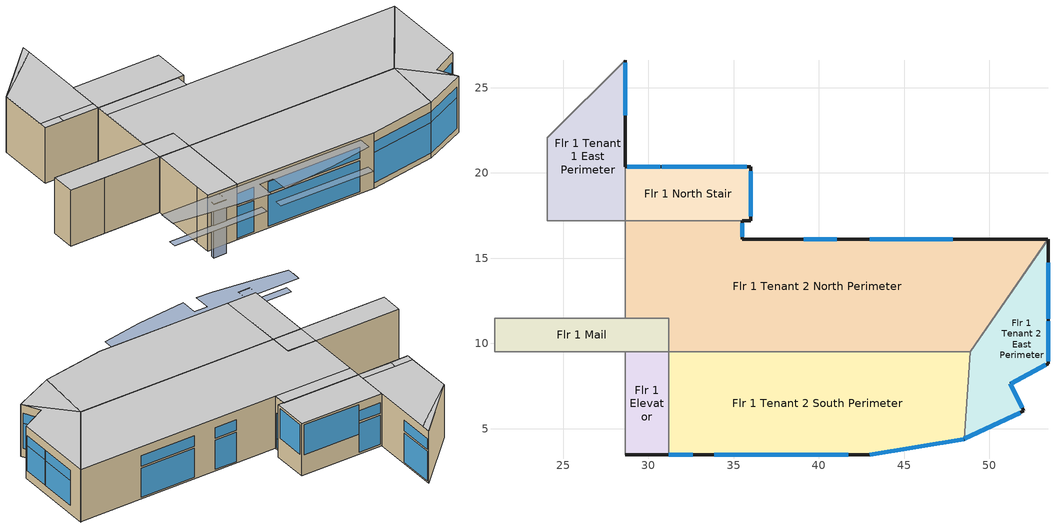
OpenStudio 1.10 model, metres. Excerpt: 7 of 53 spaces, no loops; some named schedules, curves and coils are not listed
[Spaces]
Flr 1 Elevator
 floor outside (Canyon28 Proposed Ground Floor): 31.19,9.5 31.19,3.45 28.65,3.45 28.65,9.5 z0
 wall outside: 28.65,3.45 31.19,3.45 z0:4.72
 wall to Flr 1 Tenant 2 South Perimeter: 31.19,3.45 31.19,9.5 z0:4.72
 wall to Flr 1 Vestibule: 28.65,4.75 28.65,3.45 z0:4.72
 wall to Flr 1 Lobby: 28.65,9.5 28.65,4.75 z0:4.72
 wall to Flr 1 Mail: 31.19,9.5 28.65,9.5 z0:4.72
 ceiling to Flr 2 Elevator: 31.19,3.45 31.19,9.5 28.65,9.5 28.65,3.45 z4.72
Flr 1 Tenant 2 South Perimeter
 floor outside (Canyon28 Proposed Ground Floor): 48.87,9.5 48.52,4.39 42.98,3.45 31.19,3.45 31.19,9.5 z0
 wall outside: 31.19,3.45 42.98,3.45 48.52,4.39 z0:4.72
 wall to Flr 1 Tenant 2 North Perimeter: 48.87,9.5 31.19,9.5 z0:4.72
 wall to Flr 1 Tenant 2 East Perimeter: 48.52,4.39 48.87,9.5 z0:4.72
 window (GL-1 Glazing Proposed): 42.98,3.46 48.51,4.39 z3.05:3.94; 42.98,3.46 48.51,4.39 z0.46:3.05; 33.86,3.45 41.73,3.45 / 31.2,3.45 32.61,3.45 z0.15:2.79
 window (Glazing Spandrel Panel Proposed): 31.2,3.45 32.61,3.45 / 33.86,3.45 41.73,3.45 z3:3.94
 ceiling to Flr 2 Tenant 2 South Perimeter: 42.98,3.45 48.52,4.39 48.87,9.5 31.19,9.5 31.19,3.45 z4.72
Flr 1 Tenant 2 East Perimeter
 floor outside (Canyon28 Proposed Ground Floor): 53.44,16.1 53.44,8.81 51.24,7.64 52.02,6.05 48.52,4.39 48.87,9.5 z0
 wall outside: 48.52,4.39 52.02,6.05 51.24,7.64 53.44,8.81 53.44,16.1 z0:4.72
 wall to Flr 1 Tenant 2 North Perimeter: 53.44,16.1 48.87,9.5 z0:4.72
 window (GL-1 Glazing Proposed): 48.53,4.39 51.8,5.94 z0.46:3.05; 48.53,4.39 51.8,5.94 / 51.93,6.23 51.24,7.64 / 51.24,7.65 53.3,8.73 / 53.44,11.46 53.44,14.73 / 53.44,8.97 53.44,11.3 z3.05:3.94
 window (GL-2 Glazing Proposed): 51.93,6.23 51.24,7.64 / 51.24,7.65 53.3,8.73 / 53.44,11.46 53.44,14.73 / 53.44,8.97 53.44,11.3 z0.76:3.05
 ceiling to Flr 2 Tenant 2 South Perimeter: 48.52,4.39 52.02,6.05 51.86,6.38 48.87,9.5 z4.72
 ceiling to Flr 2 Tenant 2 East Perimeter: 51.86,6.38 51.24,7.64 53.44,8.81 53.44,16.1 48.87,9.5 z4.72
Flr 1 Mail
 floor outside (Canyon28 Proposed Ground Floor): 31.19,11.48 31.19,9.5 20.98,9.5 20.98,11.48 z0
 wall to Flr 1 Tenant 1 Core: 28.65,11.48 20.98,11.48 20.98,9.5 z0:4.72
 wall to Flr 1 Tenant 2 North Perimeter: 31.19,9.5 31.19,11.48 28.65,11.48 z0:4.72
 wall to Flr 1 Lobby: 23.93,9.5 28.65,9.5 z0:4.72
 wall to Flr 1 South Stair: 20.98,9.5 23.93,9.5 z0:4.72
 ceiling to Flr 2 Tenant 2 North Perimeter: 31.19,9.5 31.19,11.48 28.65,11.48 28.65,9.5 z4.72
 ceiling to Flr 2 Corridor: 28.65,9.5 28.65,11.48 20.98,11.48 20.98,9.5 z4.72
Flr 1 Tenant 2 North Perimeter
 floor outside (Canyon28 Proposed Ground Floor): 35.51,17.2 35.51,16.1 53.44,16.1 48.87,9.5 31.19,9.5 31.19,11.48 28.65,11.48 28.65,17.2 z0
 wall outside: 53.44,16.1 35.51,16.1 35.51,17.2 z0:4.72
 wall to Flr 1 Tenant 1 Core: 28.65,17.2 28.65,11.48 z0:4.72
 wall to Flr 1 North Stair: 35.51,17.2 28.65,17.2 z0:4.72
 window (GL-1 Glazing Proposed): 47.85,16.1 42.98,16.1 / 41.05,16.1 39.12,16.1 z3:3.94; 41.05,16.1 39.12,16.1 / 47.85,16.1 42.98,16.1 z0.15:2.79
 window (GL-2 Glazing Proposed): 35.51,16.26 35.51,17.04 z1.02:3.25; 35.51,16.26 35.51,17.04 z0.15:1.01
 ceiling to Flr 2 Corridor: 28.65,16.1 35.51,16.1 35.51,17.2 28.65,17.2 z4.72
 ceiling to Flr 2 Tenant 2 North Perimeter: 48.87,9.5 53.44,16.1 28.65,16.1 28.65,11.48 31.19,11.48 31.19,9.5 z4.72
Flr 1 Tenant 1 East Perimeter
 floor outside (Canyon28 Proposed Ground Floor): 28.65,26.62 28.65,17.2 24.08,17.2 24.08,22.05 z0
 wall outside: 28.65,20.35 28.65,26.62 z0:4.72
 wall to Flr 1 Tenant 1 North Perimeter: 28.65,26.62 24.08,22.05 z0:4.72
 wall to Flr 1 North Stair: 28.65,17.2 28.65,20.35 z0:4.72
 wall to Flr 1 Tenant 1 Core: 24.08,22.05 24.08,17.2 28.65,17.2 z0:4.72
 window (GL-2 Glazing Proposed): 28.65,23.39 28.65,26.47 z0.15:2.79
 window (GL-1 Glazing Proposed): 28.65,23.39 28.65,26.47 z3:3.94
 ceiling to Flr 2 Corridor: 28.65,17.2 28.65,17.81 25.68,17.81 25.68,17.2 z4.72
 ceiling to Flr 2 Tenant 1 North Perimeter: 24.08,22.05 28.65,25.86 28.65,26.62 z4.72
 ceiling to Flr 2 Tenant 1 East Perimeter: 24.08,17.81 28.65,17.81 28.65,25.86 24.08,22.05 z4.72
 ceiling to Flr 2 Restroom: 25.68,17.2 25.68,17.81 24.08,17.81 24.08,17.2 z4.72
Flr 1 North Stair
 floor outside (Canyon28 Proposed Ground Floor): 36.02,20.35 36.02,17.2 28.65,17.2 28.65,20.35 z0
 wall outside: 35.51,17.2 36.02,17.2 36.02,20.35 28.65,20.35 z0:4.72
 window (GL-1 Glazing Proposed): 30.7,20.35 28.77,20.35 z0.15:2.79; 30.7,20.35 28.77,20.35 z3:3.94; 35.76,20.35 30.78,20.35 z1.83:4.52
 window (GL-2 Glazing Proposed): 36.02,17.45 36.02,20.09 z1.83:4.52
 ceiling to Flr 2 North Stair: 36.02,17.2 36.02,20.35 28.65,20.35 28.65,17.2 z4.72
shading: 28.5,2.77 28.5,2.46 / 28.5,2.46 29.57,2.46 / 29.57,2.46 29.57,3.3 z0:4.57; 32.62,1.83 32.62,2.44 24.69,2.44 24.69,1.83 z2.79; 41.76,1.83 41.76,2.44 33.84,2.44 33.84,1.83 z2.79; 33.84,1.3 38.19,1.75 41.76,2.39 41.76,3.45 24.69,3.45 24.69,2.11 27.73,1.76 31.19,1.37 32.62,1.3 32.62,2.8 33.84,2.8 z4.57; 24.69,2.77 24.69,3.45 z4.57
[Building]
Building 1: Default Construction Set=189.1-2009 - CZ5 - Office
[ClimateZones]
Climate Zone Institution Name 1=ASHRAE; Climate Zone Document Name 1=ANSI/ASHRAE Standard 169; Climate Zone Document Year 1=2006; Climate Zone Value 1=5B; Climate Zone Institution Name 2=CEC; Climate Zone Document Name 2=California Climate Zone Descriptions; Climate Zone Document Year 2=1995
[Site]
Broomfield Jeffco  Boulder   S: Latitude {deg}=40.13; Longitude {deg}=-105.24; Time Zone {hr}=-7; Elevation {m}=1689
[SizingPeriod:DesignDay] Barometric Pressure {Pa}=83011; Sky Clearness=0; Rain Indicator=0; Snow Indicator=0; Day of Month=21; Daylight Saving Time Indicator=0; Dry-Bulb Temperature Range Modifier Type=DefaultMultipliers
Name | Maximum Dry-Bulb Temperature {C} | Daily Dry-Bulb Temperature Range {deltaC} | Humidity Indicating Conditions at Maximum Dry-Bulb {BasedOnField A3} | Wind Speed {m/s} | Wind Direction {deg} | Month | Day Type | Humidity Indicating Type | Solar Model Indicator | ASHRAE Taub | ASHRAE Taud
Denver Intl Ap Ann Htg 99.6% Condns DB | -17.4 | 0 | -17.4 | 3.3 | 160 | 12 | WinterDesignDay | Wetbulb | ASHRAEClearSky
Denver Intl Ap Ann Clg .4% Condns DP=>MDB | 19.9 | 15.2 | 16 | 4.2 | 80 | 7 | SummerDesignDay | Dewpoint | ASHRAETau | 0.424 | 2.012
Denver Intl Ap Ann Clg .4% Condns WB=>MDB | 27.3 | 15.2 | 18.3 | 4.2 | 80 | 7 | SummerDesignDay | Wetbulb | ASHRAETau | 0.424 | 2.012
Denver Intl Ap Ann Clg .4% Condns DB=>MWB | 34.6 | 15.2 | 15.7 | 4.2 | 80 | 7 | SummerDesignDay | Wetbulb | ASHRAETau | 0.424 | 2.012
[DefaultSurfaceConstructions]
Name | Floor Construction | Wall Construction | Roof Ceiling Construction
Default Surface Constructions 13 | ASHRAE 90.1-2010 Floor SteelJoist Exposed ClimateZone 5 | Canyon28 Proposed Wall | Canyon28 Proposed Roof
Default Surface Constructions 14 | Interior Floor | Interior Wall | Interior Ceiling
Default Surface Constructions 15 | 90.1-2010 Nonres 5B Ext Slab Unheated - 8in Slab without Carpet | 90.1-2010 Nonres 5B Ext Slab Unheated - 8in Slab without Carpet | 90.1-2010 Nonres 5B Ext Slab Unheated - 8in Slab without Carpet
[Construction]
Interior Floor: F16 Acoustic tile, F05 Ceiling air space resistance, M11 100mm lightweight concrete
Interior Wall: G01a 19mm gypsum board, F04 Wall air space resistance, G01a 19mm gypsum board
Interior Ceiling: M11 100mm lightweight concrete, F05 Ceiling air space resistance, F16 Acoustic tile
Exterior Door: F08 Metal surface, I01 25mm insulation board
Interior Window: Clear 3mm
Interior Door; Interior Partition: G05 25mm wood
GL-3 Glazing Baseline; GL-1 Glazing Baseline: Baseline Storefront Simple Glazing Material - UValue_0.45_SHGC_0.4_VT_0.5
Glazing Spandrel Panel Proposed: Spandrel Panel 0.568 0.4 0.000001
90.1-2010 Nonres 5B Ext Slab Unheated - 8in Slab without Carpet: MAT-CC05 8 HW CONCRETE
Canyon28 Proposed Ground Floor: R-10 Spray Foam Insulation, MAT-CC05 12 HW CONCRETE
Canyon28 Proposed Roof: Roof Membrane, R-30 Roof Insulation, Metal Decking
Canyon28 Proposed Wall: Metal Panel - 1/4 in., 1.75IN Air Gap, R-12 Rigid Insulation, 5/8IN Gypsum, 6IN Metal Stud with R-21 Batt, 5/8IN Gypsum
GL-1 Glazing Proposed: GL-1 Storefront Simple Glazing Material - UValue_0.33_SHGC_0.25_VT_0.60
GL-2 Glazing Proposed: GL-2 Storefront Simple Glazing Material - UValue_0.33_SHGC_0.23_VT_0.51
ASHRAE 90.1-2010 Floor SteelJoist Exposed ClimateZone 5: ASHRAE 90.1-2010 CZ 5 Exposed Floor Insulation, 4IN HW CONCRETE 90.1-2010 Exposed Floor, 90.1-2010 Exposed Floor CARPET PAD
[Material]
Name | Roughness | Thickness {m} | Conductivity {W/m-K} | Density {kg/m3} | Specific Heat {J/kg-K} | Thermal Absorptance | Solar Absorptance | Visible Absorptance
Roof Membrane | VeryRough | 0.0095 | 0.16 | 1121.29 | 1460 | 0.9 | 0.7 | 0.7
Metal Decking | MediumSmooth | 0.0015 | 45.006 | 7680 | 418.4 | 0.9 | 0.6 | 0.6
F16 Acoustic tile | MediumSmooth | 0.0191 | 0.06 | 368 | 590 | 0.9 | 0.3 | 0.3
M11 100mm lightweight concrete | MediumRough | 0.1016 | 0.53 | 1280 | 840 | 0.9 | 0.5 | 0.5
G01a 19mm gypsum board | MediumSmooth | 0.019 | 0.16 | 800 | 1090 | 0.9 | 0.4 | 0.4
F08 Metal surface | Smooth | 0.0008 | 45.28 | 7824 | 500 | 0.9 | 0.7 | 0.7
I01 25mm insulation board | MediumRough | 0.0254 | 0.03 | 43 | 1210 | 0.9 | 0.6 | 0.6
G05 25mm wood | MediumSmooth | 0.0254 | 0.15 | 608 | 1630 | 0.9 | 0.5 | 0.5
MAT-CC05 8 HW CONCRETE | Rough | 0.20321 | 1.311 | 2240 | 836.8 | 0.9 | 0.7 | 0.7
MAT-CC05 12 HW CONCRETE | Rough | 0.3048 | 1.311 | 2240 | 836.8 | 0.9 | 0.7 | 0.7
R-10 Spray Foam Insulation | MediumRough | 0.0508 | 0.0288456 | 91 | 837 | 0.9 | 0.5 | 0.5
R-30 Roof Insulation | MediumRough | 0.1524 | 0.0288456 | 265 | 836.8 | 0.9 | 0.7 | 0.7
Metal Panel - 1/4 in. | Smooth | 0.00635 | 45.28 | 7824 | 500
R-12 Rigid Insulation | MediumRough | 0.0508 | 0.024038 | 91 | 837 | 0.9 | 0.5 | 0.5
5/8IN Gypsum | Smooth | 0.015875 | 0.16 | 784.9 | 830 | 0.9 | 0.92 | 0.92
6IN Metal Stud with R-21 Batt | MediumRough | 0.1524 | 0.116941 | 265 | 836.8 | 0.9 | 0.7 | 0.7
4IN HW CONCRETE 90.1-2010 Exposed Floor | Rough | 0.1016 | 2.30765 | 2240 | 836.8 | 0.9 | 0.85 | 0.85
ASHRAE 90.1-2010 CZ 5 Exposed Floor Insulation | MediumRough | 0.127 | 0.0307446 | 91 | 837 | 0.9 | 0.5 | 0.5
[Material:NoMass]
90.1-2010 Exposed Floor CARPET PAD: Roughness=Smooth; Thermal Resistance {m2-K/W}=0.216616; Thermal Absorptance=0.9; Solar Absorptance=0.8; Visible Absorptance=0.8
[Material:AirGap]
Name | Thermal Resistance {m2-K/W}
F05 Ceiling air space resistance | 0.18
F04 Wall air space resistance | 0.15
1.75IN Air Gap | 0.17611
[DefaultSubSurfaceConstructions]
Name | Fixed Window Construction | Operable Window Construction | Door Construction | Tubular Daylight Dome Construction | Tubular Daylight Diffuser Construction
Default Sub Surface Constructions 9 | GL-3 Glazing Baseline | GL-1 Glazing Baseline | Exterior Door | Interior Window | Interior Window
Default Sub Surface Constructions 10 | Interior Window | Interior Window | Interior Door
[WindowMaterial:Glazing]
Clear 3mm: Optical Data Type=SpectralAverage; Thickness {m}=0.003; Solar Transmittance at Normal Incidence=0.837; Front Side Solar Reflectance at Normal Incidence=0.075; Back Side Solar Reflectance at Normal Incidence=0; Visible Transmittance at Normal Incidence=0.898; Front Side Visible Reflectance at Normal Incidence=0.081; Back Side Visible Reflectance at Normal Incidence=0; Infrared Transmittance at Normal Incidence=0; Front Side Infrared Hemispherical Emissivity=0.84; Back Side Infrared Hemispherical Emissivity=0.84; Conductivity {W/m-K}=0.9; Dirt Correction Factor for Solar and Visible Transmittance=1; Solar Diffusing=No
[DefaultConstructionSet]
189.1-2009 - CZ5 - Office: Default Exterior Surface Constructions=Default Surface Constructions 13; Default Interior Surface Constructions=Default Surface Constructions 14; Default Ground Contact Surface Constructions=Default Surface Constructions 15; Default Exterior SubSurface Constructions=Default Sub Surface Constructions 9; Default Interior SubSurface Constructions=Default Sub Surface Constructions 10; Interior Partition Construction=Interior Partition
[WindowMaterial:SimpleGlazingSystem]
Name | U-Factor {W/m2-K} | Solar Heat Gain Coefficient | Visible Transmittance
Spandrel Panel 0.568 0.4 0.000001 | 0.94827 | 0.035 | 1e-006
Baseline Storefront Simple Glazing Material - UValue_0.45_SHGC_0.4_VT_0.5 | 2.55522 | 0.4 | 0.5
GL-1 Storefront Simple Glazing Material - UValue_0.33_SHGC_0.25_VT_0.60 | 1.87383 | 0.25 | 0.6
GL-2 Storefront Simple Glazing Material - UValue_0.33_SHGC_0.23_VT_0.51 | 1.87383 | 0.23 | 0.51
[DesignSpecification:OutdoorAir] Outdoor Air Method=Sum
Name | Outdoor Air Flow per Floor Area {m3/s-m2} | Outdoor Air Flow per Person {m3/s-person}
90.1-2010 - Office - Elec/MechRoom Ventilation | 0.00118925
90.1-2010 - Office - OpenOffice Ventilation | 0.000651688 | 0.00504542
90.1-2010 - Office - Corridor Ventilation; 90.1-2010 - Office - Stair Ventilation | 0.000651688
90.1-2010 - Retail - Retail Ventilation | 0.000651688 | 0.00756813
[ThermostatSetpoint:DualSetpoint]
Name | Heating Setpoint Temperature Schedule | Cooling Setpoint Temperature Schedule
Flr 1 Tenant 2 East Perimeter Thermostat; Flr 1 Tenant 2 South Perimeter Thermostat; Flr 1 Tenant 2 North Perimeter Thermostat | Medium Office HtgSetp | Medium Office ClgSetp
Flr 1 North Stair Thermostat | Low HtgSetp | High ClgSetp
Flr 1 Tenant 1 East Perimeter Thermostat | Retail HtgSetp | Retail ClgSetp
[DefaultScheduleSet]
Name | Lighting Schedule | Electric Equipment Schedule | Infiltration Schedule | Number of People Schedule | People Activity Level Schedule
90.1-2010 - Office - Elec/MechRoom Schedule Set | Office Bldg Light | Medium Office Bldg Equip | Medium Office Infil Quarter On
90.1-2010 - Office - OpenOffice Schedule Set; 90.1-2010 - Office - Corridor Schedule Set | Office Bldg Light | Medium Office Bldg Equip | Medium Office Infil Quarter On | Medium Office Bldg Occ | Medium Office Activity
90.1-2010 - Office - Stair Schedule Set | Office Bldg Light |  | Medium Office Infil Quarter On
90.1-2010 - Retail - Retail Schedule Set | Retail Bldg Light | Retail Bldg Equip | Retail Infil Half On | Retail Bldg Occ | Retail Activity
[BuildingStory]
Building Story 1: Nominal Z Coordinate {m}=0; Nominal Floor to Floor Height {m}=4.7244
[Space] Building Story=Building Story 1
Name | Space Type | Thermal Zone
Flr 1 Elevator | 90.1-2010 - Office - Elec/MechRoom | Flr 1 Elevator
Flr 1 Tenant 2 South Perimeter | 90.1-2010 - Office - OpenOffice | Flr 1 Tenant 2 South Perimeter
Flr 1 Tenant 2 East Perimeter | 90.1-2010 - Office - OpenOffice | Flr 1 Tenant 2 East Perimeter
Flr 1 Mail | 90.1-2010 - Office - Corridor | Flr 1 Lobby
Flr 1 Tenant 2 North Perimeter | 90.1-2010 - Office - OpenOffice | Flr 1 Tenant 2 North Perimeter
Flr 1 Tenant 1 East Perimeter | 90.1-2010 - Retail - Retail | Flr 1 Tenant 1 East Perimeter
Flr 1 North Stair | 90.1-2010 - Office - Stair | North Stair
[ThermalZone] Use Ideal Air Loads=No
Name | Thermostat
Flr 1 Tenant 1 East Perimeter | Flr 1 Tenant 1 East Perimeter Thermostat
Flr 1 Tenant 2 East Perimeter | Flr 1 Tenant 2 East Perimeter Thermostat
Flr 1 Elevator
Flr 1 Tenant 2 South Perimeter | Flr 1 Tenant 2 South Perimeter Thermostat
Flr 1 Tenant 2 North Perimeter | Flr 1 Tenant 2 North Perimeter Thermostat
North Stair | Flr 1 North Stair Thermostat
[Sizing:Zone]
Flr 1 Elevator: Zone Cooling Design Supply Air Temperature {C}=14; Zone Heating Design Supply Air Temperature {C}=40; Zone Cooling Design Supply Air Humidity Ratio {kg-H2O/kg-air}=0.0085; Zone Heating Design Supply Air Humidity Ratio {kg-H2O/kg-air}=0.008; Cooling Design Air Flow Method=DesignDay; Heating Design Air Flow Method=DesignDay
[SpaceType]
Name | Default Schedule Set | Design Specification Outdoor Air Object | Standards Building Type | Standards Space Type
90.1-2010 - Office - Elec/MechRoom | 90.1-2010 - Office - Elec/MechRoom Schedule Set | 90.1-2010 - Office - Elec/MechRoom Ventilation | Office | Elec/MechRoom
90.1-2010 - Office - OpenOffice | 90.1-2010 - Office - OpenOffice Schedule Set | 90.1-2010 - Office - OpenOffice Ventilation | Office | OpenOffice
90.1-2010 - Office - Corridor | 90.1-2010 - Office - Corridor Schedule Set | 90.1-2010 - Office - Corridor Ventilation | Office | Corridor
90.1-2010 - Office - Stair | 90.1-2010 - Office - Stair Schedule Set | 90.1-2010 - Office - Stair Ventilation | Office | Stair
90.1-2010 - Retail - Retail | 90.1-2010 - Retail - Retail Schedule Set | 90.1-2010 - Retail - Retail Ventilation | Retail | Retail
[People]
Name | People Definition | Space or SpaceType
90.1-2010 - Office - OpenOffice People | 90.1-2010 - Office - OpenOffice People Definition | 90.1-2010 - Office - OpenOffice
90.1-2010 - Office - Corridor People | 90.1-2010 - Office - Corridor People Definition | 90.1-2010 - Office - Corridor
90.1-2010 - Retail - Retail People | 90.1-2010 - Retail - Retail People Definition | 90.1-2010 - Retail - Retail
[People:Definition] Number of People Calculation Method=People/Area; Fraction Radiant=0.3
Name | People per Space Floor Area {person/m2}
90.1-2010 - Office - OpenOffice People Definition | 0.0565105
90.1-2010 - Office - Corridor People Definition | 0.0107639
90.1-2010 - Retail - Retail People Definition | 0.161459
[Lights]
Name | Lights Definition | Space or SpaceType
90.1-2010 - Office - Elec/MechRoom Lights | 90.1-2010 - Office - Elec/MechRoom Lights Definition | 90.1-2010 - Office - Elec/MechRoom
90.1-2010 - Office - OpenOffice Lights | 90.1-2010 - Office - OpenOffice Lights Definition | 90.1-2010 - Office - OpenOffice
90.1-2010 - Office - Corridor Lights | 90.1-2010 - Office - Corridor Lights Definition | 90.1-2010 - Office - Corridor
90.1-2010 - Office - Stair Lights | 90.1-2010 - Office - Stair Lights Definition | 90.1-2010 - Office - Stair
90.1-2010 - Retail - Retail Lights | 90.1-2010 - Retail - Retail Lights Definition | 90.1-2010 - Retail - Retail
[Lights:Definition] Design Level Calculation Method=Watts/Area
Name | Watts per Space Floor Area {W/m2}
90.1-2010 - Office - Elec/MechRoom Lights Definition | 10.2257
90.1-2010 - Office - OpenOffice Lights Definition | 10.5486
90.1-2010 - Office - Corridor Lights Definition | 7.10418
90.1-2010 - Office - Stair Lights Definition | 7.4271
90.1-2010 - Retail - Retail Lights Definition | 18.0834
[ElectricEquipment]
Name | Electric Equipment Definition | Space or SpaceType | Schedule
90.1-2010 - Office - Elec/MechRoom Electric Equipment | 90.1-2010 - Office - Elec/MechRoom Electric Equipment Definition | 90.1-2010 - Office - Elec/MechRoom
90.1-2010 - Office - OpenOffice Electric Equipment | 90.1-2010 - Office - OpenOffice Electric Equipment Definition | 90.1-2010 - Office - OpenOffice
90.1-2010 - Office - Corridor Electric Equipment | 90.1-2010 - Office - Corridor Electric Equipment Definition | 90.1-2010 - Office - Corridor
90.1-2010 - Retail - Retail Electric Equipment | 90.1-2010 - Retail - Retail Electric Equipment Definition | 90.1-2010 - Retail - Retail
Canyon28 Elevator Load | Canyon28 Elevator Load Definition | Flr 1 Elevator | Canyon28 Elevator Schedule
[ElectricEquipment:Definition]
Name | Design Level Calculation Method | Watts per Space Floor Area {W/m2} | Design Level {W} | Fraction Latent | Fraction Radiant | Fraction Lost
90.1-2010 - Office - Elec/MechRoom Electric Equipment Definition | Watts/Area | 8.186633
90.1-2010 - Office - OpenOffice Electric Equipment Definition; 90.1-2010 - Retail - Retail Electric Equipment Definition | Watts/Area | 21.52782
90.1-2010 - Office - Corridor Electric Equipment Definition | Watts/Area | 4.851338
Canyon28 Elevator Load Definition | EquipmentLevel |  | 32110 | 0 | 0 | 1
[SpaceInfiltration:DesignFlowRate] Design Flow Rate Calculation Method=Flow/ExteriorArea; Flow per Exterior Surface Area {m3/s-m2}=0.000226568
Name | Space or SpaceType
90.1-2010 - Office - Elec/MechRoom Infiltration | 90.1-2010 - Office - Elec/MechRoom
90.1-2010 - Office - OpenOffice Infiltration | 90.1-2010 - Office - OpenOffice
90.1-2010 - Office - Corridor Infiltration | 90.1-2010 - Office - Corridor
90.1-2010 - Office - Stair Infiltration | 90.1-2010 - Office - Stair
90.1-2010 - Retail - Retail Infiltration | 90.1-2010 - Retail - Retail
[Coil:Cooling:DX:SingleSpeed]
Cycling Elec PTAC 1 Spd DX Clg Coil: Availability Schedule=Always On Discrete 5; Rated Total Cooling Capacity {W}=autosize; Rated Sensible Heat Ratio=autosize; Rated COP {W/W}=3; Rated Air Flow Rate {m3/s}=autosize; Rated Evaporator Fan Power Per Volume Flow Rate {W/(m3/s)}=773.3; Total Cooling Capacity Function of Temperature Curve=Curve Biquadratic 29; Total Cooling Capacity Function of Flow Fraction Curve=Curve Quadratic 35; Energy Input Ratio Function of Temperature Curve=Curve Biquadratic 30; Energy Input Ratio Function of Flow Fraction Curve=Curve Quadratic 36; Part Load Fraction Correlation Curve=Curve Quadratic 37; Condenser Type=AirCooled; Evaporative Condenser Effectiveness=0; Evaporative Condenser Air Flow Rate {m3/s}=Autosize; Evaporative Condenser Pump Rated Power Consumption {W}=Autosize; Crankcase Heater Capacity {W}=0; Maximum Outdoor Dry-Bulb Temperature for Crankcase Heater Operation {C}=0; Basin Heater Capacity {W/K}=0; Basin Heater Setpoint Temperature {C}=10
[ZoneHVAC:UnitHeater]
CV Unit Heater Elec: Availability Schedule=Always On Discrete 1; Supply Air Fan=CV Unit Heater Fan; Maximum Supply Air Flow Rate {m3/s}=AutoSize; Fan Control Type=OnOff; Heating Coil=Unit Heater Elec Htg Coil; Maximum Hot Water Flow Rate {m3/s}=AutoSize; Minimum Hot Water Flow Rate {m3/s}=0; Heating Convergence Tolerance=0.001
[Fan:ConstantVolume]
CV Unit Heater Fan: Availability Schedule=Always On Discrete 1; Fan Efficiency=0.3; Pressure Rise {Pa}=191.909; Maximum Flow Rate {m3/s}=AutoSize
[Schedule:Ruleset]
Name | Default Day Schedule | Summer Design Day Schedule | Winter Design Day Schedule
Office Bldg Light | Office Bldg Light Default Schedule | Office Bldg Light Summer Design Day | Office Bldg Light Winter Design Day
Medium Office HtgSetp | Medium Office HtgSetp Default Schedule | Medium Office HtgSetp Summer Design Day | Medium Office HtgSetp Winter Design Day
Medium Office ClgSetp | Medium Office ClgSetp Default Schedule | Medium Office ClgSetp Summer Design Day | Medium Office ClgSetp Winter Design Day
Medium Office Bldg Occ | Medium Office Bldg Occ Default Schedule | Medium Office Bldg Occ Summer Design Day | Medium Office Bldg Occ Winter Design Day
Medium Office Activity | Medium Office Activity Default Schedule | Medium Office Activity Summer Design Day | Medium Office Activity Winter Design Day
Medium Office Infil Quarter On | Medium Office Infil Quarter On Default Schedule | Medium Office Infil Quarter On Summer Design Day | Medium Office Infil Quarter On Winter Design Day
Medium Office Bldg Equip | Medium Office Bldg Equip Default Schedule | Medium Office Bldg Equip Summer Design Day | Medium Office Bldg Equip Winter Design Day
Retail Bldg Occ | Retail Bldg Occ Default Schedule | Retail Bldg Occ Summer Design Day | Retail Bldg Occ Winter Design Day
Retail Activity | Retail Activity Default Schedule | Retail Activity Summer Design Day | Retail Activity Winter Design Day
Retail Bldg Light | Retail Bldg Light Default Schedule | Retail Bldg Light Summer Design Day | Retail Bldg Light Winter Design Day
Retail Infil Half On | Retail Infil Half On Default Schedule | Retail Infil Half On Summer Design Day | Retail Infil Half On Winter Design Day
Retail Bldg Equip | Retail Bldg Equip Default Schedule | Retail Bldg Equip Summer Design Day | Retail Bldg Equip Winter Design Day
Retail HtgSetp | Schedule Day 1 | Schedule Day 3 | Schedule Day 4
Retail ClgSetp | Schedule Day 6 | Schedule Day 8 | Schedule Day 9
Low HtgSetp | Schedule Day 11
High ClgSetp | Schedule Day 26
Canyon28 Elevator Schedule | Canyon28 Elevator Schedule OnDays | Canyon28 Elevator Schedule Summer Design Day | Canyon28 Elevator Schedule Winter Design Day
[Schedule:Constant]
Always On Discrete 5: Value=1
[Curve:Biquadratic]
Curve Biquadratic 29: Coefficient1 Constant=0.942588; Coefficient2 x=0.00954335; Coefficient3 x**2=0.00068377; Coefficient4 y=-0.0110427; Coefficient5 y**2=5.249e-06; Coefficient6 x*y=-9.72e-06; Minimum Value of x {BasedOnField A2}=17; Maximum Value of x {BasedOnField A2}=22; Minimum Value of y {BasedOnField A3}=13; Maximum Value of y {BasedOnField A3}=46
